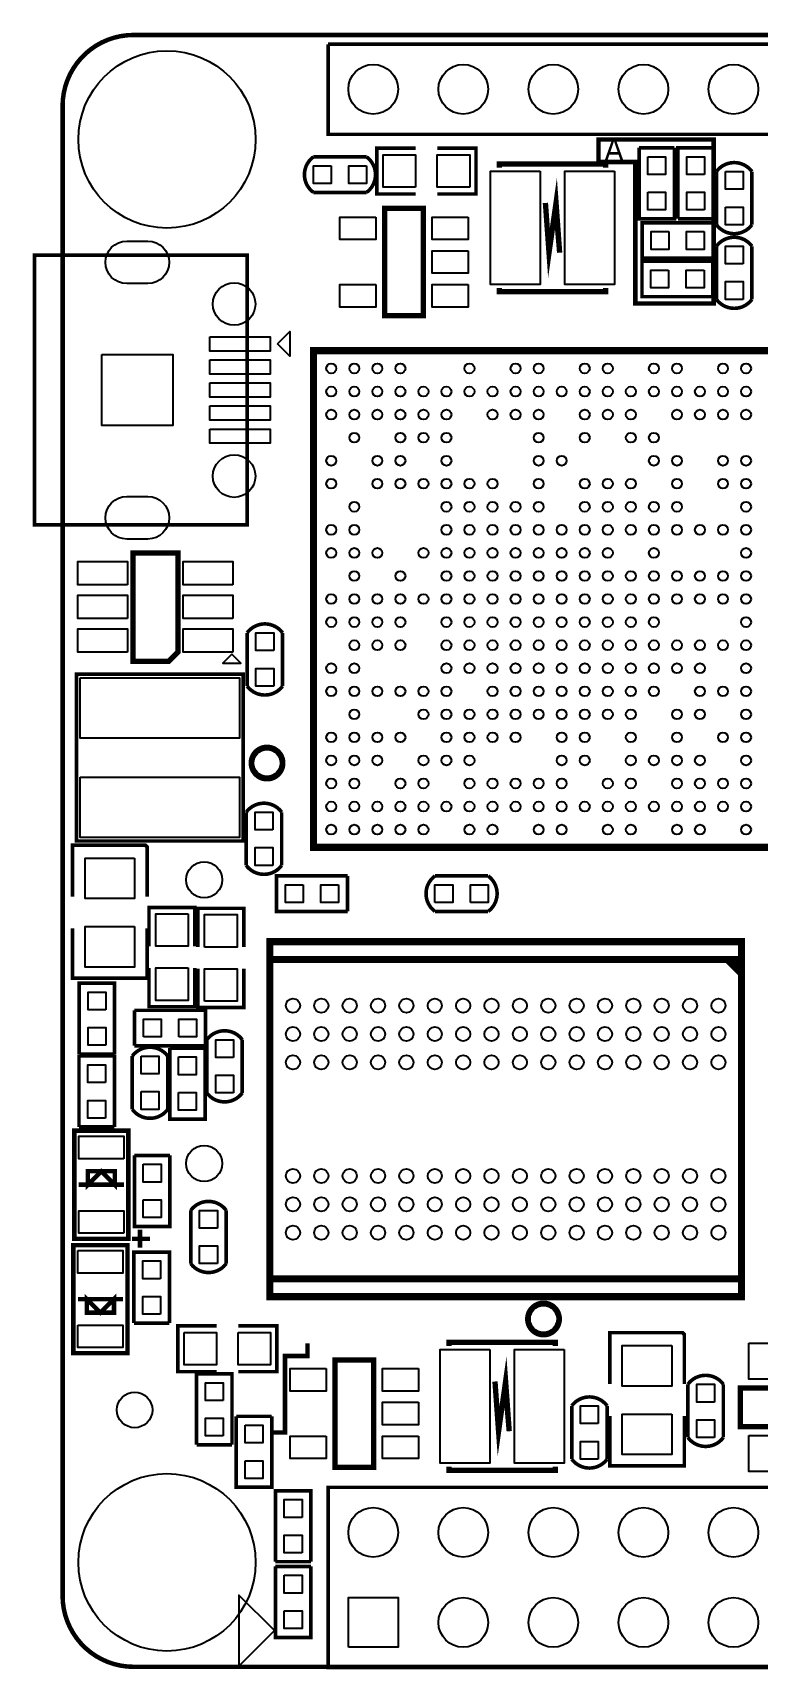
# Model space of a CAD drawing. Extents: x -33 to 2019, y -3 to 1814.
# Drawn here: x -33 to 772, y -3 to 1814 of the extents above; entities that cross this region are included whole.
import ezdxf

# ---------------------------------------------------------------- set-up
doc = ezdxf.new("R2010")
doc.units = 9
doc.header["$MEASUREMENT"] = 0
for name, color, linetype in [('BG_OUTLINE', 254, 'CONTINUOUS'), ('BG_SILKSCREEN_TOP', 43, 'CONTINUOUS'), ('PG_SILKSCREEN_TOP', 30, 'CONTINUOUS'), ('PIN_TOP', 1, 'CONTINUOUS')]:
    doc.layers.add(name, color=color, linetype=linetype)

msp = doc.modelspace()

# ---------------------------------------------------------------- linework, layer by layer
at = {"layer": 'BG_OUTLINE', "const_width": 5}
msp.add_lwpolyline([(78.74, 1811.02), (1811.02, 1811.02, -0.414214), (1889.76, 1732.28), (1889.76, 78.74, -0.414214), (1811.02, 0), (78.74, 0, -0.414214), (0, 78.74), (0, 1732.28, -0.414214), (78.74, 1811.02)], format="xyb", dxfattribs=at)
msp.add_lwpolyline([(78.74, 1811.02), (1811.02, 1811.02, -0.414214), (1889.76, 1732.28), (1889.76, 78.74, -0.414214), (1811.02, 0), (78.74, 0, -0.414214), (0, 78.74), (0, 1732.28, -0.414214), (78.74, 1811.02)], format="xyb", dxfattribs=at)
at = {"layer": 'BG_SILKSCREEN_TOP', "const_width": 5}
for points in [[(595, 1695.02), (595, 1670.02), (636, 1670.02), (636, 1513.02), (723, 1513.02), (723, 1695.02), (595, 1695.02)], [(234, 260.02), (247, 260.02), (247, 345.02), (272, 345.02), (272, 359.02)]]:
    msp.add_lwpolyline(points, dxfattribs=at)
at = {"layer": 'PG_SILKSCREEN_TOP'}
for points, const_width in [([(294.88, 1800.748), (1594.88, 1800.748), (1594.88, 1700.748)], 3.937), ([(1594.88, 1700.748), (294.88, 1700.748), (294.88, 1800.748)], 3.937), ([(337.53, 1675.7), (278.47, 1675.7)], 4), ([(392, 1685.52), (349, 1685.52), (349, 1634.52), (392, 1634.52)], 4), ([(416, 1685.52), (459, 1685.52), (459, 1634.52), (416, 1634.52)], 4), ([(679.415, 1685.82), (640.055, 1685.82)], 4), ([(640.055, 1685.82), (640.055, 1607.08), (679.415, 1607.08), (679.415, 1685.82)], 4), ([(722.585, 1607), (722.585, 1685.74), (683.225, 1685.74), (683.225, 1607)], 4), ([(484.902, 1663.922), (484.902, 1667.922), (603.098, 1667.922), (603.098, 1663.922)], 5.906), ([(726.048, 1659.479), (726.048, 1600.419)], 4), ([(765.408, 1600.419), (765.407, 1659.478)], 4), ([(278.47, 1636.34), (337.53, 1636.34)], 4), ([(536.098, 1624.618), (540.098, 1569.422), (547.902, 1624.618), (551.902, 1569.422), (547.902, 1616.721)], 5.906), ([(400.5, 1499.52), (357.5, 1499.52), (357.5, 1618.52), (400.5, 1618.52), (400.5, 1499.52)], 5.906), ([(722.28, 1602.605), (643.54, 1602.605), (643.54, 1563.245), (722.28, 1563.245)], 4), ([(683.225, 1607), (722.585, 1607)], 4), ([(722.28, 1563.245), (722.28, 1602.605)], 4), ([(0.288, 1267.38), (205.013, 1267.38), (205.013, 1566.592), (-31.208, 1566.592), (-31.208, 1267.38), (0.288, 1267.38)], 3.937), ([(0.288, 1566.592), (0.288, 1267.38)], 3.937), ([(726.048, 1576.626), (726.048, 1517.566)], 4), ([(765.408, 1517.566), (765.408, 1576.626)], 4), ([(722.06, 1559.965), (643.32, 1559.965), (643.32, 1520.605), (722.06, 1520.605)], 4), ([(722.06, 1520.605), (722.06, 1559.965)], 4), ([(603.098, 1530.118), (603.098, 1526.118), (484.902, 1526.118), (484.902, 1530.118)], 5.906), ([(278.592, 1460.623), (278.588, 909.425), (829.786, 909.424), (829.788, 1460.624), (278.592, 1460.623)], 7.902), ([(78, 1116.02), (78, 1236.02), (128, 1236.02), (128, 1126.02), (118, 1116.02), (78, 1116.02)], 5.906), ([(204.9, 1147.47), (204.9, 1088.41)], 4), ([(244.26, 1088.41), (244.26, 1147.47)], 4), ([(200.52, 1101.54), (200.52, 916.5), (15.48, 916.5), (15.48, 1101.54), (200.52, 1101.54)], 3.937), ([(203.9, 948.47), (203.9, 889.41)], 4), ([(243.26, 889.41), (243.26, 948.47)], 4), ([(93.792, 854.82), (93.792, 909.94), (91.822, 911.9), (11.112, 911.9), (11.112, 854.82)], 4), ([(316.37, 877.7), (237.63, 877.7), (237.63, 838.34), (316.37, 838.34)], 4), ([(316.37, 838.34), (316.37, 877.7)], 4), ([(472.53, 877.7), (413.47, 877.7)], 4), ([(95.952, 799.6), (95.952, 842.6), (146.952, 842.6), (146.952, 799.6)], 4), ([(201.157, 798.777), (201.157, 841.777), (150.157, 841.777), (150.157, 798.777)], 4), ([(413.47, 838.34), (472.53, 838.34)], 4), ([(93.792, 819.38), (93.792, 764.26), (11.112, 764.26), (11.112, 819.38)], 4), ([(753.811, 784.943), (753.811, 804.777), (230.189, 804.777), (230.189, 784.943), (753.811, 784.943), (753.811, 430.612), (230.189, 430.612), (230.189, 784.943)], 7.874), ([(738.063, 784.943), (753.811, 769.195)], 7.874), ([(745.937, 784.943), (753.811, 777.069)], 7.874), ([(95.952, 775.6), (95.952, 732.6), (146.952, 732.6), (146.952, 775.6)], 4), ([(201.157, 774.777), (201.157, 731.778), (150.157, 731.778), (150.157, 774.777)], 4), ([(57.781, 679.964), (57.781, 758.704), (18.419, 758.704), (18.421, 679.963)], 4), ([(79.81, 728.567), (79.81, 689.206)], 4), ([(79.81, 689.206), (158.55, 689.207), (158.55, 728.566), (79.81, 728.567)], 4), ([(160.169, 695.943), (160.169, 636.884)], 4), ([(199.529, 636.883), (199.529, 695.943)], 4), ([(57.586, 599.125), (57.585, 677.865), (18.225, 677.865), (18.226, 599.125)], 4), ([(18.421, 679.963), (57.781, 679.964)], 4), ([(77.377, 677.73), (77.377, 618.67)], 4), ([(116.737, 618.67), (116.738, 677.73)], 4), ([(118.951, 686.641), (118.95, 607.901), (158.311, 607.901), (158.312, 686.641)], 4), ([(158.312, 686.641), (118.951, 686.641)], 4), ([(18.226, 599.125), (57.586, 599.125)], 4), ([(13, 475.02), (13, 595.02), (73, 595.02), (73, 475.02), (13, 475.02)], 5), ([(119.145, 567.541), (79.785, 567.541)], 4), ([(79.785, 567.541), (79.785, 488.801), (119.144, 488.801), (119.145, 567.541)], 4), ([(58, 535.02), (58, 550.02), (28, 550.02), (28, 535.02), (43, 550.02), (58, 535.02)], 5), ([(18, 535.02), (68, 535.02)], 5), ([(142.32, 506.55), (142.32, 447.49)], 4), ([(181.68, 447.49), (181.68, 506.55)], 4), ([(97, 475.02), (77, 475.02)], 5), ([(86, 485.02), (86, 465.02)], 5), ([(72, 468.02), (72, 348.02), (12, 348.02), (12, 468.02), (72, 468.02)], 5), ([(118.579, 381.477), (118.579, 460.219), (79.22, 460.219), (79.219, 381.479)], 4), ([(753.811, 430.612), (753.811, 410.777), (230.189, 410.777), (230.189, 430.612)], 7.874), ([(67, 408.02), (17, 408.02)], 5), ([(27, 408.02), (27, 393.02), (57, 393.02), (57, 408.02), (42, 393.02), (27, 408.02)], 5), ([(79.219, 381.479), (118.579, 381.477)], 4), ([(171, 327.52), (128, 327.52), (128, 378.52), (171, 378.52)], 4), ([(195, 327.52), (238, 327.52), (238, 378.52), (195, 378.52)], 4), ([(690.34, 313.74), (690.34, 368.86), (688.37, 370.82), (607.66, 370.82), (607.66, 313.74)], 4), ([(428.902, 355.922), (428.902, 359.922), (547.098, 359.922), (547.098, 355.922)], 5.906), ([(188.13, 246.417), (188.13, 325.157), (148.77, 325.157), (148.769, 246.417)], 4), ([(345.5, 221.52), (302.5, 221.52), (302.5, 340.52), (345.5, 340.52), (345.5, 221.52)], 5.906), ([(480.098, 316.618), (484.098, 261.422), (491.902, 316.618), (495.902, 261.422), (491.902, 308.721)], 5.906), ([(694.32, 313.55), (694.32, 254.49)], 4), ([(733.68, 254.49), (733.68, 313.55)], 4), ([(871.5, 309.52), (871.5, 266.52), (752.5, 266.52), (752.5, 309.52), (871.5, 309.52)], 5.906), ([(565.32, 289.55), (565.32, 230.49)], 4), ([(604.68, 230.49), (604.68, 289.55)], 4), ([(232.194, 277.976), (192.835, 277.976)], 4), ([(192.835, 277.976), (192.835, 199.236), (232.195, 199.236), (232.194, 277.976)], 4), ([(690.34, 278.3), (690.34, 223.18), (607.66, 223.18), (607.66, 278.3)], 4), ([(148.769, 246.417), (188.13, 246.417)], 4), ([(547.098, 222.118), (547.098, 218.118), (428.902, 218.118), (428.902, 222.118)], 5.906), ([(294.88, 199.228), (1594.88, 199.228), (1594.88, -0.772), (294.88, -0.772), (294.88, 199.228)], 3.937), ([(275.68, 116.65), (275.68, 195.39), (236.32, 195.39), (236.32, 116.65)], 4), ([(236.32, 116.65), (275.68, 116.65)], 4), ([(275.68, 111.39), (236.32, 111.39)], 4), ([(236.32, 111.39), (236.32, 32.65), (275.68, 32.65), (275.68, 111.39)], 4)]:
    msp.add_lwpolyline(points, dxfattribs=dict(at, const_width=const_width))
for points, const_width in [([(278.47, 1636.34, -0.504954), (278.47, 1675.7)], 4), ([(337.53, 1636.34, 0.503899), (337.53, 1675.7)], 4), ([(765.407, 1659.478, 0.503889), (726.048, 1659.479)], 4), ([(765.408, 1600.419, -0.504958), (726.048, 1600.419)], 4), ([(726.048, 1576.626, -0.504954), (765.408, 1576.626)], 4), ([(726.048, 1517.566, 0.503898), (765.408, 1517.566)], 4), ([(204.9, 1147.47, -0.504954), (244.26, 1147.47)], 4), ([(204.9, 1088.41, 0.503899), (244.26, 1088.41)], 4), ([(227, 1021.02, -0.414214), (245, 1003.02, -0.414214), (227, 985.02, -0.414214), (209, 1003.02, -0.414214), (227, 1021.02)], 5), ([(203.9, 948.47, -0.504954), (243.26, 948.47)], 4), ([(203.9, 889.41, 0.503899), (243.26, 889.41)], 4), ([(413.47, 877.7, 0.503899), (413.47, 838.34)], 4), ([(472.53, 877.7, -0.504954), (472.53, 838.34)], 4), ([(160.169, 695.943, -0.504959), (199.529, 695.943)], 4), ([(116.738, 677.73, 0.503914), (77.377, 677.73)], 4), ([(160.169, 636.884, 0.5039), (199.529, 636.883)], 4), ([(116.737, 618.67, -0.504951), (77.377, 618.67)], 4), ([(142.32, 506.55, -0.504954), (181.68, 506.55)], 4), ([(142.32, 447.49, 0.503899), (181.68, 447.49)], 4), ([(552, 386.02, -0.414215), (534, 368.02, -0.414217), (516, 386.02, -0.414213), (534, 404.02, -0.41421), (552, 386.02)], 5), ([(694.32, 313.55, -0.504954), (733.68, 313.55)], 4), ([(565.32, 289.55, -0.504954), (604.68, 289.55)], 4), ([(694.32, 254.49, 0.503899), (733.68, 254.49)], 4), ([(565.32, 230.49, 0.503899), (604.68, 230.49)], 4)]:
    msp.add_lwpolyline(points, format="xyb", dxfattribs=dict(at, const_width=const_width))
for points in [[(238.477, 1468.167), (252.257, 1481.946), (252.257, 1454.387)], [(188, 1124.02), (178, 1114.02), (198, 1114.02)], [(235.153, 40.14), (195.783, 79.51), (195.783, 0.77)]]:
    msp.add_lwpolyline(points, close=True, dxfattribs=at)
at = {"layer": 'PIN_TOP'}
for points in [[(392, 1642.02), (356, 1642.02), (356, 1678.02), (392, 1678.02)], [(452, 1642.02), (416, 1642.02), (416, 1678.02), (452, 1678.02)], [(649.8925, 1675.9725), (669.5775, 1675.9725), (669.5775, 1656.2875), (649.8925, 1656.2875)], [(712.7475, 1656.2075), (693.0625, 1656.2075), (693.0625, 1675.8925), (712.7475, 1675.8925)], [(298.1625, 1665.8625), (298.1625, 1646.1775), (278.4775, 1646.1775), (278.4775, 1665.8625)], [(337.5225, 1665.8625), (337.5225, 1646.1775), (317.8375, 1646.1775), (317.8375, 1665.8625)], [(530.25, 1660.02), (530.25, 1534.02), (475.152, 1534.02), (475.152, 1660.02)], [(612.848, 1660.02), (612.848, 1534.02), (557.75, 1534.02), (557.75, 1660.02)], [(735.8855, 1659.4715), (755.5705, 1659.4715), (755.5705, 1639.7865), (735.8855, 1639.7865)], [(649.8925, 1636.6125), (669.5775, 1636.6125), (669.5775, 1616.9275), (649.8925, 1616.9275)], [(712.7475, 1616.8475), (693.0625, 1616.8475), (693.0625, 1636.5325), (712.7475, 1636.5325)], [(735.8855, 1620.1115), (755.5705, 1620.1115), (755.5705, 1600.4265), (735.8855, 1600.4265)], [(347.819, 1608.922), (347.819, 1583.922), (307.819, 1583.922), (307.819, 1608.922)], [(450.181, 1608.922), (450.181, 1583.922), (410.181, 1583.922), (410.181, 1608.922)], [(673.0725, 1592.7675), (673.0725, 1573.0825), (653.3875, 1573.0825), (653.3875, 1592.7675)], [(712.4325, 1592.7675), (712.4325, 1573.0825), (692.7475, 1573.0825), (692.7475, 1592.7675)], [(450.181, 1571.52), (450.181, 1546.52), (410.181, 1546.52), (410.181, 1571.52)], [(755.5705, 1556.9335), (735.8855, 1556.9335), (735.8855, 1576.6185), (755.5705, 1576.6185)], [(672.8525, 1550.1275), (672.8525, 1530.4425), (653.1675, 1530.4425), (653.1675, 1550.1275)], [(712.2125, 1550.1275), (712.2125, 1530.4425), (692.5275, 1530.4425), (692.5275, 1550.1275)], [(347.819, 1534.118), (347.819, 1509.118), (307.819, 1509.118), (307.819, 1534.118)], [(450.181, 1534.118), (450.181, 1509.118), (410.181, 1509.118), (410.181, 1534.118)], [(755.5705, 1517.5735), (735.8855, 1517.5735), (735.8855, 1537.2585), (755.5705, 1537.2585)], [(163.6735, 1476.041), (230.6025, 1476.041), (230.6025, 1460.293), (163.6735, 1460.293)], [(43.595, 1456.356), (122.335, 1456.356), (122.335, 1377.616), (43.595, 1377.616)], [(163.6735, 1450.451), (230.6025, 1450.451), (230.6025, 1434.703), (163.6735, 1434.703)], [(163.6735, 1424.86), (230.6025, 1424.86), (230.6025, 1409.112), (163.6735, 1409.112)], [(163.6735, 1399.269), (230.6025, 1399.269), (230.6025, 1383.521), (163.6735, 1383.521)], [(163.6735, 1373.679), (230.6025, 1373.679), (230.6025, 1357.931), (163.6735, 1357.931)], [(72, 1200.819), (17, 1200.819), (17, 1226.819), (72, 1226.819)], [(189, 1200.819), (134, 1200.819), (134, 1226.819), (189, 1226.819)], [(72, 1163.422), (17, 1163.422), (17, 1189.422), (72, 1189.422)], [(189, 1163.422), (134, 1163.422), (134, 1189.422), (189, 1189.422)], [(72, 1126.02), (17, 1126.02), (17, 1152.02), (72, 1152.02)], [(189, 1126.02), (134, 1126.02), (134, 1152.02), (189, 1152.02)], [(234.4225, 1127.7775), (214.7375, 1127.7775), (214.7375, 1147.4625), (234.4225, 1147.4625)], [(234.4225, 1088.4175), (214.7375, 1088.4175), (214.7375, 1108.1025), (234.4225, 1108.1025)], [(19.4175, 1097.6025), (196.5825, 1097.6025), (196.5825, 1030.6735), (19.4175, 1030.6735)], [(19.4175, 987.3665), (196.5825, 987.3665), (196.5825, 920.4375), (19.4175, 920.4375)], [(233.4225, 928.7775), (213.7375, 928.7775), (213.7375, 948.4625), (233.4225, 948.4625)], [(233.4225, 889.4175), (213.7375, 889.4175), (213.7375, 909.1025), (233.4225, 909.1025)], [(79.952, 897.6), (79.952, 852.6), (24.952, 852.6), (24.952, 897.6)], [(267.1625, 867.8625), (267.1625, 848.1775), (247.4775, 848.1775), (247.4775, 867.8625)], [(306.5225, 867.8625), (306.5225, 848.1775), (286.8375, 848.1775), (286.8375, 867.8625)], [(413.477, 848.177), (413.477, 867.862), (433.162, 867.862), (433.162, 848.177)], [(452.837, 848.177), (452.837, 867.862), (472.522, 867.862), (472.522, 848.177)], [(139.452, 835.6), (139.452, 799.6), (103.452, 799.6), (103.452, 835.6)], [(79.952, 821.6), (79.952, 776.6), (24.952, 776.6), (24.952, 821.6)], [(157.657, 798.777), (157.657, 834.777), (193.657, 834.777), (193.657, 798.777)], [(139.452, 775.6), (139.452, 739.6), (103.452, 739.6), (103.452, 775.6)], [(157.657, 738.777), (157.657, 774.777), (193.657, 774.777), (193.657, 738.777)], [(47.9425, 729.1705), (28.2575, 729.1705), (28.2575, 748.8555), (47.9425, 748.8555)], [(47.9425, 689.8105), (28.2575, 689.8105), (28.2575, 709.4955), (47.9425, 709.4955)], [(89.658, 699.044), (89.658, 718.729), (109.343, 718.729), (109.343, 699.044)], [(129.018, 699.044), (129.018, 718.729), (148.703, 718.729), (148.703, 699.044)], [(189.6915, 676.2505), (170.0065, 676.2505), (170.0065, 695.9355), (189.6915, 695.9355)], [(87.2145, 677.7225), (106.8995, 677.7225), (106.8995, 658.0375), (87.2145, 658.0375)], [(128.7885, 676.7935), (148.4735, 676.7935), (148.4735, 657.1085), (128.7885, 657.1085)], [(47.7485, 648.3335), (28.0635, 648.3335), (28.0635, 668.0185), (47.7485, 668.0185)], [(189.6915, 636.8905), (170.0065, 636.8905), (170.0065, 656.5755), (189.6915, 656.5755)], [(87.2145, 638.3625), (106.8995, 638.3625), (106.8995, 618.6775), (87.2145, 618.6775)], [(128.7885, 637.4335), (148.4735, 637.4335), (148.4735, 617.7485), (128.7885, 617.7485)], [(47.7485, 608.9735), (28.0635, 608.9735), (28.0635, 628.6585), (47.7485, 628.6585)], [(68, 563.859), (18, 563.859), (18, 588.859), (68, 588.859)], [(89.6215, 557.6935), (109.3065, 557.6935), (109.3065, 538.0085), (89.6215, 538.0085)], [(89.6215, 518.3335), (109.3065, 518.3335), (109.3065, 498.6485), (89.6215, 498.6485)], [(68, 481.181), (18, 481.181), (18, 506.181), (68, 506.181)], [(171.8425, 486.8575), (152.1575, 486.8575), (152.1575, 506.5425), (171.8425, 506.5425)], [(17, 461.859), (67, 461.859), (67, 436.859), (17, 436.859)], [(171.8425, 447.4975), (152.1575, 447.4975), (152.1575, 467.1825), (171.8425, 467.1825)], [(108.7415, 430.6865), (89.0565, 430.6865), (89.0565, 450.3715), (108.7415, 450.3715)], [(108.7415, 391.3265), (89.0565, 391.3265), (89.0565, 411.0115), (108.7415, 411.0115)], [(17, 379.181), (67, 379.181), (67, 354.181), (17, 354.181)], [(135, 371.02), (171, 371.02), (171, 335.02), (135, 335.02)], [(195, 371.02), (231, 371.02), (231, 335.02), (195, 335.02)], [(474.25, 352.02), (474.25, 226.02), (419.152, 226.02), (419.152, 352.02)], [(556.848, 352.02), (556.848, 226.02), (501.75, 226.02), (501.75, 352.02)], [(676.5, 356.52), (676.5, 311.52), (621.5, 311.52), (621.5, 356.52)], [(762.098, 359.201), (787.098, 359.201), (787.098, 319.201), (762.098, 319.201)], [(292.819, 330.922), (292.819, 305.922), (252.819, 305.922), (252.819, 330.922)], [(395.181, 330.922), (395.181, 305.922), (355.181, 305.922), (355.181, 330.922)], [(178.2915, 295.6245), (158.6065, 295.6245), (158.6065, 315.3095), (178.2915, 315.3095)], [(723.8425, 293.8575), (704.1575, 293.8575), (704.1575, 313.5425), (723.8425, 313.5425)], [(395.181, 293.52), (395.181, 268.52), (355.181, 268.52), (355.181, 293.52)], [(178.2915, 256.2645), (158.6065, 256.2645), (158.6065, 275.9495), (178.2915, 275.9495)], [(594.8425, 269.8575), (575.1575, 269.8575), (575.1575, 289.5425), (594.8425, 289.5425)], [(676.5, 280.52), (676.5, 235.52), (621.5, 235.52), (621.5, 280.52)], [(723.8425, 254.4975), (704.1575, 254.4975), (704.1575, 274.1825), (723.8425, 274.1825)], [(202.6725, 268.1285), (222.3575, 268.1285), (222.3575, 248.4435), (202.6725, 248.4435)], [(292.819, 256.118), (292.819, 231.118), (252.819, 231.118), (252.819, 256.118)], [(395.181, 256.118), (395.181, 231.118), (355.181, 231.118), (355.181, 256.118)], [(762.098, 256.839), (787.098, 256.839), (787.098, 216.839), (762.098, 216.839)], [(594.8425, 230.4975), (575.1575, 230.4975), (575.1575, 250.1825), (594.8425, 250.1825)], [(202.6725, 228.7685), (222.3575, 228.7685), (222.3575, 209.0835), (202.6725, 209.0835)], [(265.8425, 165.8575), (246.1575, 165.8575), (246.1575, 185.5425), (265.8425, 185.5425)], [(265.8425, 126.4975), (246.1575, 126.4975), (246.1575, 146.1825), (265.8425, 146.1825)], [(246.1575, 101.5425), (265.8425, 101.5425), (265.8425, 81.8575), (246.1575, 81.8575)], [(317.321, 21.669), (317.321, 76.787), (372.439, 76.787), (372.439, 21.669)], [(246.1575, 62.1825), (265.8425, 62.1825), (265.8425, 42.4975), (246.1575, 42.4975)]]:
    msp.add_lwpolyline(points, close=True, dxfattribs=at)
for points in [[(94.776, 1535.096), (71.154, 1535.096, -1), (71.154, 1582.34), (94.776, 1582.34, -1)], [(94.776, 1251.632), (71.154, 1251.632, -1), (71.154, 1298.876), (94.776, 1298.876, -1)]]:
    msp.add_lwpolyline(points, format="xyb", close=True, dxfattribs=at)
for centre, radius in [((115.925, 1695.095), 98.425), ((344.88, 1750.748), 27.559), ((444.88, 1750.748), 27.559), ((544.88, 1750.748), 27.559), ((644.88, 1750.748), 27.559), ((744.88, 1750.748), 27.559), ((190.445, 1512.458), 23.622), ((298.285, 1440.925), 5.5), ((323.888, 1440.925), 5.5), ((349.486, 1440.925), 5.5), ((375.089, 1440.925), 5.5), ((451.785, 1440.925), 5.5), ((502.986, 1440.925), 5.5), ((528.589, 1440.925), 5.5), ((579.785, 1440.925), 5.5), ((605.388, 1440.925), 5.5), ((656.589, 1440.925), 5.5), ((682.187, 1440.925), 5.5), ((733.285, 1440.925), 5.5), ((758.888, 1440.925), 5.5), ((298.285, 1415.322), 5.5), ((323.888, 1415.322), 5.5), ((349.486, 1415.322), 5.5), ((375.089, 1415.322), 5.5), ((400.687, 1415.322), 5.5), ((426.187, 1415.322), 5.5), ((451.785, 1415.322), 5.5), ((477.388, 1415.322), 5.5), ((502.986, 1415.322), 5.5), ((528.589, 1415.322), 5.5), ((554.187, 1415.322), 5.5), ((579.785, 1415.322), 5.5), ((605.388, 1415.322), 5.5), ((630.986, 1415.322), 5.5), ((656.589, 1415.322), 5.5), ((682.187, 1415.322), 5.5), ((707.687, 1415.322), 5.5), ((733.285, 1415.322), 5.5), ((758.888, 1415.322), 5.5), ((298.285, 1389.724), 5.5), ((323.888, 1389.724), 5.5), ((349.486, 1389.724), 5.5), ((375.089, 1389.724), 5.5), ((400.687, 1389.724), 5.5), ((426.187, 1389.724), 5.5), ((477.388, 1389.724), 5.5), ((502.986, 1389.724), 5.5), ((528.589, 1389.724), 5.5), ((579.785, 1389.724), 5.5), ((605.388, 1389.724), 5.5), ((630.986, 1389.724), 5.5), ((682.187, 1389.724), 5.5), ((707.687, 1389.724), 5.5), ((733.285, 1389.724), 5.5), ((758.888, 1389.724), 5.5), ((323.888, 1364.121), 5.5), ((375.089, 1364.121), 5.5), ((400.687, 1364.121), 5.5), ((426.187, 1364.121), 5.5), ((528.589, 1364.121), 5.5), ((579.785, 1364.121), 5.5), ((630.986, 1364.121), 5.5), ((656.589, 1364.121), 5.5), ((190.445, 1321.514), 23.622), ((298.285, 1338.523), 5.5), ((349.486, 1338.523), 5.5), ((375.089, 1338.523), 5.5), ((426.187, 1338.523), 5.5), ((528.589, 1338.523), 5.5), ((554.187, 1338.523), 5.5), ((656.589, 1338.523), 5.5), ((682.187, 1338.523), 5.5), ((733.285, 1338.523), 5.5), ((758.888, 1338.523), 5.5), ((298.285, 1313.023), 5.5), ((349.486, 1313.023), 5.5), ((375.089, 1313.023), 5.5), ((400.687, 1313.023), 5.5), ((426.187, 1313.023), 5.5), ((451.785, 1313.023), 5.5), ((477.388, 1313.023), 5.5), ((528.589, 1313.023), 5.5), ((579.785, 1313.023), 5.5), ((605.388, 1313.023), 5.5), ((630.986, 1313.023), 5.5), ((682.187, 1313.023), 5.5), ((733.285, 1313.023), 5.5), ((758.888, 1313.023), 5.5), ((323.888, 1287.425), 5.5), ((426.187, 1287.425), 5.5), ((451.785, 1287.425), 5.5), ((477.388, 1287.425), 5.5), ((502.986, 1287.425), 5.5), ((528.589, 1287.425), 5.5), ((579.785, 1287.425), 5.5), ((605.388, 1287.425), 5.5), ((630.986, 1287.425), 5.5), ((656.589, 1287.425), 5.5), ((682.187, 1287.425), 5.5), ((758.888, 1287.425), 5.5), ((298.285, 1261.822), 5.5), ((323.888, 1261.822), 5.5), ((426.187, 1261.822), 5.5), ((451.785, 1261.822), 5.5), ((477.388, 1261.822), 5.5), ((502.986, 1261.822), 5.5), ((528.589, 1261.822), 5.5), ((554.187, 1261.822), 5.5), ((579.785, 1261.822), 5.5), ((605.388, 1261.822), 5.5), ((630.986, 1261.822), 5.5), ((656.589, 1261.822), 5.5), ((682.187, 1261.822), 5.5), ((707.687, 1261.822), 5.5), ((733.285, 1261.822), 5.5), ((758.888, 1261.822), 5.5), ((298.285, 1236.224), 5.5), ((323.888, 1236.224), 5.5), ((349.486, 1236.224), 5.5), ((400.687, 1236.224), 5.5), ((426.187, 1236.224), 5.5), ((451.785, 1236.224), 5.5), ((477.388, 1236.224), 5.5), ((502.986, 1236.224), 5.5), ((528.589, 1236.224), 5.5), ((554.187, 1236.224), 5.5), ((579.785, 1236.224), 5.5), ((605.388, 1236.224), 5.5), ((656.589, 1236.224), 5.5), ((758.888, 1236.224), 5.5), ((323.888, 1210.621), 5.5), ((375.089, 1210.621), 5.5), ((426.187, 1210.621), 5.5), ((451.785, 1210.621), 5.5), ((477.388, 1210.621), 5.5), ((502.986, 1210.621), 5.5), ((528.589, 1210.621), 5.5), ((554.187, 1210.621), 5.5), ((579.785, 1210.621), 5.5), ((605.388, 1210.621), 5.5), ((630.986, 1210.621), 5.5), ((656.589, 1210.621), 5.5), ((682.187, 1210.621), 5.5), ((707.687, 1210.621), 5.5), ((733.285, 1210.621), 5.5), ((758.888, 1210.621), 5.5), ((298.285, 1185.023), 5.5), ((323.888, 1185.023), 5.5), ((349.486, 1185.023), 5.5), ((375.089, 1185.023), 5.5), ((400.687, 1185.023), 5.5), ((426.187, 1185.023), 5.5), ((451.785, 1185.023), 5.5), ((477.388, 1185.023), 5.5), ((502.986, 1185.023), 5.5), ((528.589, 1185.023), 5.5), ((554.187, 1185.023), 5.5), ((579.785, 1185.023), 5.5), ((605.388, 1185.023), 5.5), ((630.986, 1185.023), 5.5), ((656.589, 1185.023), 5.5), ((682.187, 1185.023), 5.5), ((707.687, 1185.023), 5.5), ((733.285, 1185.023), 5.5), ((758.888, 1185.023), 5.5), ((298.285, 1159.425), 5.5), ((323.888, 1159.425), 5.5), ((349.486, 1159.425), 5.5), ((375.089, 1159.425), 5.5), ((426.187, 1159.425), 5.5), ((451.785, 1159.425), 5.5), ((477.388, 1159.425), 5.5), ((502.986, 1159.425), 5.5), ((528.589, 1159.425), 5.5), ((554.187, 1159.425), 5.5), ((579.785, 1159.425), 5.5), ((605.388, 1159.425), 5.5), ((630.986, 1159.425), 5.5), ((656.589, 1159.425), 5.5), ((758.888, 1159.425), 5.5), ((323.888, 1133.822), 5.5), ((349.486, 1133.822), 5.5), ((375.089, 1133.822), 5.5), ((426.187, 1133.822), 5.5), ((451.785, 1133.822), 5.5), ((477.388, 1133.822), 5.5), ((502.986, 1133.822), 5.5), ((528.589, 1133.822), 5.5), ((554.187, 1133.822), 5.5), ((579.785, 1133.822), 5.5), ((605.388, 1133.822), 5.5), ((630.986, 1133.822), 5.5), ((656.589, 1133.822), 5.5), ((682.187, 1133.822), 5.5), ((707.687, 1133.822), 5.5), ((733.285, 1133.822), 5.5), ((758.888, 1133.822), 5.5), ((298.285, 1108.224), 5.5), ((323.888, 1108.224), 5.5), ((426.187, 1108.224), 5.5), ((451.785, 1108.224), 5.5), ((477.388, 1108.224), 5.5), ((502.986, 1108.224), 5.5), ((528.589, 1108.224), 5.5), ((554.187, 1108.224), 5.5), ((579.785, 1108.224), 5.5), ((605.388, 1108.224), 5.5), ((630.986, 1108.224), 5.5), ((656.589, 1108.224), 5.5), ((682.187, 1108.224), 5.5), ((707.687, 1108.224), 5.5), ((758.888, 1108.224), 5.5), ((298.285, 1082.621), 5.5), ((323.888, 1082.621), 5.5), ((349.486, 1082.621), 5.5), ((375.089, 1082.621), 5.5), ((400.687, 1082.621), 5.5), ((426.187, 1082.621), 5.5), ((477.388, 1082.621), 5.5), ((502.986, 1082.621), 5.5), ((528.589, 1082.621), 5.5), ((554.187, 1082.621), 5.5), ((579.785, 1082.621), 5.5), ((605.388, 1082.621), 5.5), ((630.986, 1082.621), 5.5), ((656.589, 1082.621), 5.5), ((707.687, 1082.621), 5.5), ((733.285, 1082.621), 5.5), ((758.888, 1082.621), 5.5), ((323.888, 1057.023), 5.5), ((400.687, 1057.023), 5.5), ((426.187, 1057.023), 5.5), ((451.785, 1057.023), 5.5), ((477.388, 1057.023), 5.5), ((502.986, 1057.023), 5.5), ((528.589, 1057.023), 5.5), ((554.187, 1057.023), 5.5), ((579.785, 1057.023), 5.5), ((605.388, 1057.023), 5.5), ((630.986, 1057.023), 5.5), ((682.187, 1057.023), 5.5), ((707.687, 1057.023), 5.5), ((758.888, 1057.023), 5.5), ((298.285, 1031.523), 5.5), ((323.888, 1031.523), 5.5), ((349.486, 1031.523), 5.5), ((375.089, 1031.523), 5.5), ((426.187, 1031.523), 5.5), ((451.785, 1031.523), 5.5), ((477.388, 1031.523), 5.5), ((502.986, 1031.523), 5.5), ((554.187, 1031.523), 5.5), ((579.785, 1031.523), 5.5), ((630.986, 1031.523), 5.5), ((682.187, 1031.523), 5.5), ((733.285, 1031.523), 5.5), ((758.888, 1031.523), 5.5), ((227, 1003.02), 15), ((298.285, 1005.925), 5.5), ((323.888, 1005.925), 5.5), ((349.486, 1005.925), 5.5), ((400.687, 1005.925), 5.5), ((426.187, 1005.925), 5.5), ((451.785, 1005.925), 5.5), ((554.187, 1005.925), 5.5), ((579.785, 1005.925), 5.5), ((630.986, 1005.925), 5.5), ((656.589, 1005.925), 5.5), ((682.187, 1005.925), 5.5), ((707.687, 1005.925), 5.5), ((758.888, 1005.925), 5.5), ((298.285, 980.322), 5.5), ((323.888, 980.322), 5.5), ((375.089, 980.322), 5.5), ((400.687, 980.322), 5.5), ((451.785, 980.322), 5.5), ((477.388, 980.322), 5.5), ((502.986, 980.322), 5.5), ((528.589, 980.322), 5.5), ((554.187, 980.322), 5.5), ((605.388, 980.322), 5.5), ((630.986, 980.322), 5.5), ((682.187, 980.322), 5.5), ((707.687, 980.322), 5.5), ((733.285, 980.322), 5.5), ((758.888, 980.322), 5.5), ((298.285, 954.724), 5.5), ((323.888, 954.724), 5.5), ((349.486, 954.724), 5.5), ((375.089, 954.724), 5.5), ((400.687, 954.724), 5.5), ((426.187, 954.724), 5.5), ((451.785, 954.724), 5.5), ((477.388, 954.724), 5.5), ((502.986, 954.724), 5.5), ((528.589, 954.724), 5.5), ((554.187, 954.724), 5.5), ((579.785, 954.724), 5.5), ((605.388, 954.724), 5.5), ((630.986, 954.724), 5.5), ((656.589, 954.724), 5.5), ((682.187, 954.724), 5.5), ((707.687, 954.724), 5.5), ((733.285, 954.724), 5.5), ((758.888, 954.724), 5.5), ((298.285, 929.121), 5.5), ((323.888, 929.121), 5.5), ((349.486, 929.121), 5.5), ((375.089, 929.121), 5.5), ((400.687, 929.121), 5.5), ((451.785, 929.121), 5.5), ((477.388, 929.121), 5.5), ((528.589, 929.121), 5.5), ((554.187, 929.121), 5.5), ((605.388, 929.121), 5.5), ((630.986, 929.121), 5.5), ((682.187, 929.121), 5.5), ((707.687, 929.121), 5.5), ((758.888, 929.121), 5.5), ((157.288, 873.488), 20), ((255.78, 733.761), 7.874), ((287.276, 733.761), 7.874), ((318.772, 733.761), 7.874), ((350.268, 733.761), 7.874), ((381.764, 733.761), 7.874), ((413.26, 733.761), 7.874), ((444.756, 733.761), 7.874), ((476.252, 733.761), 7.874), ((507.748, 733.761), 7.874), ((539.244, 733.761), 7.874), ((570.74, 733.761), 7.874), ((602.236, 733.761), 7.874), ((633.732, 733.761), 7.874), ((665.228, 733.761), 7.874), ((696.724, 733.761), 7.874), ((728.22, 733.761), 7.874), ((255.78, 702.265), 7.874), ((287.276, 702.265), 7.874), ((318.772, 702.265), 7.874), ((350.268, 702.265), 7.874), ((381.764, 702.265), 7.874), ((413.26, 702.265), 7.874), ((444.756, 702.265), 7.874), ((476.252, 702.265), 7.874), ((507.748, 702.265), 7.874), ((539.244, 702.265), 7.874), ((570.74, 702.265), 7.874), ((602.236, 702.265), 7.874), ((633.732, 702.265), 7.874), ((665.228, 702.265), 7.874), ((696.724, 702.265), 7.874), ((728.22, 702.265), 7.874), ((255.78, 670.769), 7.874), ((287.276, 670.769), 7.874), ((318.772, 670.769), 7.874), ((350.268, 670.769), 7.874), ((381.764, 670.769), 7.874), ((413.26, 670.769), 7.874), ((444.756, 670.769), 7.874), ((476.252, 670.769), 7.874), ((507.748, 670.769), 7.874), ((539.244, 670.769), 7.874), ((570.74, 670.769), 7.874), ((602.236, 670.769), 7.874), ((633.732, 670.769), 7.874), ((665.228, 670.769), 7.874), ((696.724, 670.769), 7.874), ((728.22, 670.769), 7.874), ((157.288, 558.488), 20), ((255.78, 544.785), 7.874), ((287.276, 544.785), 7.874), ((318.772, 544.785), 7.874), ((350.268, 544.785), 7.874), ((381.764, 544.785), 7.874), ((413.26, 544.785), 7.874), ((444.756, 544.785), 7.874), ((476.252, 544.785), 7.874), ((507.748, 544.785), 7.874), ((539.244, 544.785), 7.874), ((570.74, 544.785), 7.874), ((602.236, 544.785), 7.874), ((633.732, 544.785), 7.874), ((665.228, 544.785), 7.874), ((696.724, 544.785), 7.874), ((728.22, 544.785), 7.874), ((255.78, 513.289), 7.874), ((287.276, 513.289), 7.874), ((318.772, 513.289), 7.874), ((350.268, 513.289), 7.874), ((381.764, 513.289), 7.874), ((413.26, 513.289), 7.874), ((444.756, 513.289), 7.874), ((476.252, 513.289), 7.874), ((507.748, 513.289), 7.874), ((539.244, 513.289), 7.874), ((570.74, 513.289), 7.874), ((602.236, 513.289), 7.874), ((633.732, 513.289), 7.874), ((665.228, 513.289), 7.874), ((696.724, 513.289), 7.874), ((728.22, 513.289), 7.874), ((255.78, 481.793), 7.874), ((287.276, 481.793), 7.874), ((318.772, 481.793), 7.874), ((350.268, 481.793), 7.874), ((381.764, 481.793), 7.874), ((413.26, 481.793), 7.874), ((444.756, 481.793), 7.874), ((476.252, 481.793), 7.874), ((507.748, 481.793), 7.874), ((539.244, 481.793), 7.874), ((570.74, 481.793), 7.874), ((602.236, 481.793), 7.874), ((633.732, 481.793), 7.874), ((665.228, 481.793), 7.874), ((696.724, 481.793), 7.874), ((728.22, 481.793), 7.874), ((534, 386.02), 15), ((80, 285.02), 19.685), ((115.925, 115.925), 98.425), ((344.88, 149.228), 27.559), ((444.88, 149.228), 27.559), ((544.88, 149.228), 27.559), ((644.88, 149.228), 27.559), ((744.88, 149.228), 27.559), ((444.88, 49.228), 27.559), ((544.88, 49.228), 27.559), ((644.88, 49.228), 27.559), ((744.88, 49.228), 27.559)]:
    msp.add_circle(centre, radius, dxfattribs=at)

# ---------------------------------------------------------------- texts
at = {"layer": 'BG_SILKSCREEN_TOP', "text_generation_flag": 2, "width": 0.96}
msp.add_text('A', height=25, dxfattribs=at).set_placement((623, 1671.02))

doc.saveas('drawing.dxf')
